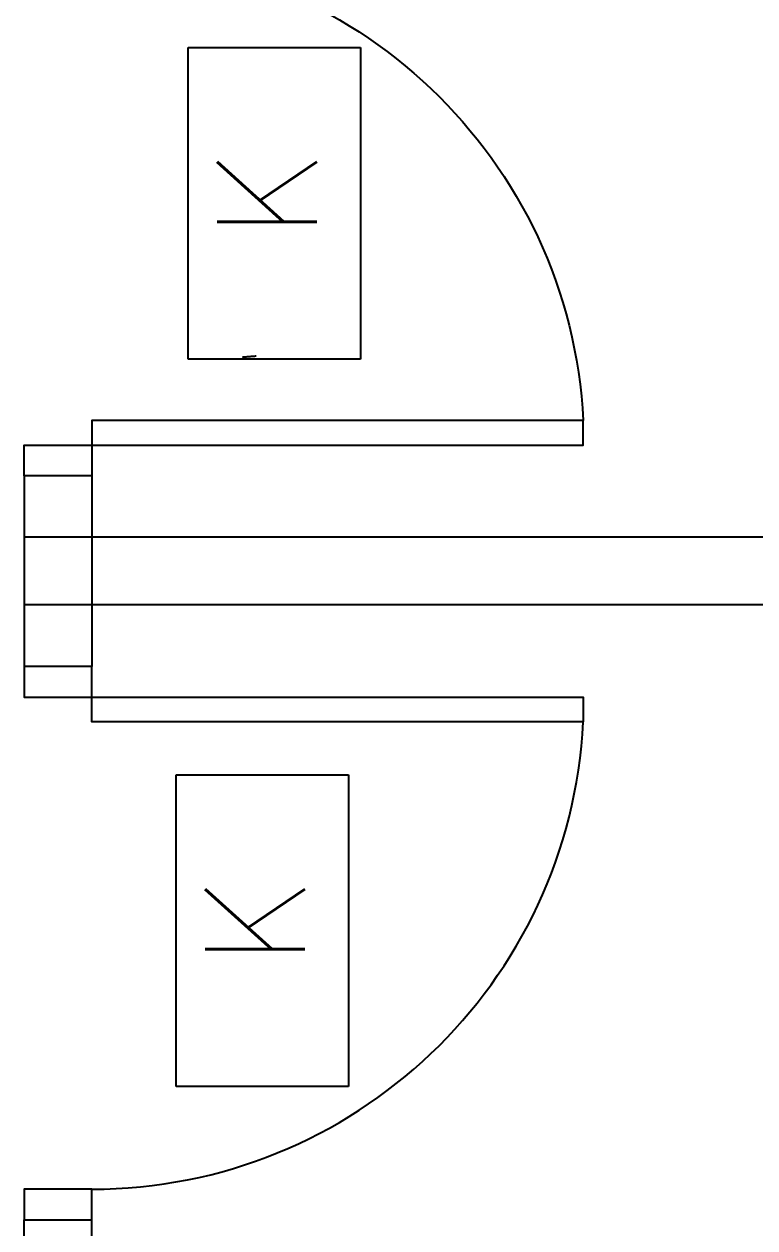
# Model space of a CAD drawing. Header units: inches. Extents: x 16928 to 514628, y -1471 to 241387.
# Drawn here: x 312867 to 314056, y 35413 to 37370 of the extents above; entities that cross this region are included whole.
import ezdxf

# ---------------------------------------------------------------- set-up
doc = ezdxf.new("R2010")
doc.units = ezdxf.units.IN
doc.header["$MEASUREMENT"] = 0
doc.linetypes.add('DASHED2', pattern=[0.375, 0.25, -0.125])
doc.layers.add('BOMBA', color=22, linetype='Continuous', lineweight=25)
for name, color, linetype in [('DOOR', 2, 'Continuous'), ('partition', 8, 'Continuous'), ('ZH-ELEK', 4, 'Continuous')]:
    doc.layers.add(name, color=color, linetype=linetype)
doc.styles.add('SIMPLEX', font='simplex.shx', dxfattribs={"width": 0.8})

# ---------------------------------------------------------------- blocks, each defined once
blk = doc.blocks.new('dr16')
at = {"layer": 'DOOR', "color": 1}
blk.add_line((-2409712.2, -909070.8), (-2409602.2, -909070.8), dxfattribs=at)
for points in [[(-2409712.2, -909070.8), (-2409602.2, -909070.8), (-2409602.2, -909020.8), (-2409712.2, -909020.8)], [(-2410511.2, -909830.8), (-2409712.2, -909830.8), (-2409712.2, -909870.8), (-2410511.2, -909870.8)], [(-2409712.2, -909920.8), (-2409602.2, -909920.8), (-2409602.2, -909870.8), (-2409712.2, -909870.8)]]:
    blk.add_lwpolyline(points, close=True, dxfattribs=at)
at = {"layer": 'DOOR', "color": 9}
blk.add_arc((-2409712.2, -909870.8), 800, 90, 177.134, dxfattribs=at)

msp = doc.modelspace()

# ---------------------------------------------------------------- linework, layer by layer
at = {"layer": 'BOMBA', "color": 8, "linetype": 'ByBlock', "ltscale": 10}
for p, q in [((313134, 36825.2), (313134, 37332.1)), ((313134, 37332.1), (313414.7, 37332.1)), ((313134, 36825.2), (313134, 37332.1)), ((313134, 37332.1), (313414.7, 37332.1)), ((313414.7, 37332.1), (313414.7, 36825.2)), ((313414.7, 37332.1), (313414.7, 36825.2)), ((313414.7, 36825.2), (313134, 36825.2)), ((313414.7, 36825.2), (313134, 36825.2)), ((313114.6, 35642.5), (313114.6, 36149.4)), ((313114.6, 36149.4), (313395.2, 36149.4)), ((313114.6, 35642.5), (313114.6, 36149.4)), ((313114.6, 36149.4), (313395.2, 36149.4)), ((313395.2, 36149.4), (313395.2, 35642.5)), ((313395.2, 36149.4), (313395.2, 35642.5)), ((313395.2, 35642.5), (313114.6, 35642.5)), ((313395.2, 35642.5), (313114.6, 35642.5))]:
    msp.add_line(p, q, dxfattribs=at)
at = {"layer": 'BOMBA', "color": 3, "linetype": 'ByBlock', "ltscale": 10}
for p, q in [((313134, 36825.2), (313134, 37332.1)), ((313134, 37332.1), (313414.7, 37332.1)), ((313414.7, 37332.1), (313414.7, 36825.2)), ((313414.7, 36825.2), (313134, 36825.2)), ((313114.6, 35642.5), (313114.6, 36149.4)), ((313114.6, 36149.4), (313395.2, 36149.4)), ((313395.2, 36149.4), (313395.2, 35642.5)), ((313395.2, 35642.5), (313114.6, 35642.5))]:
    msp.add_line(p, q, dxfattribs=at)
at = {"layer": 'partition'}
for p, q in [((312867.5, 36635.5), (312867.5, 36325.5)), ((312977.5, 36635.5), (312977.5, 36325.5)), ((316867.5, 36535.5), (312867.5, 36535.5)), ((316867.5, 36425.5), (312867.5, 36425.5)), ((312867.5, 34825.5), (312867.5, 35425.5)), ((312977.5, 34825.5), (312977.5, 35425.5))]:
    msp.add_line(p, q, dxfattribs=at)
at = {"layer": 'ZH-ELEK', "color": 4, "linetype": 'DASHED2', "lineweight": -2}
msp.add_line((313222, 36828.7, -7857.5), (313244.9, 36830.5, -7857.5), dxfattribs=at)

# ---------------------------------------------------------------- block references
at = {"layer": 'DOOR', "xscale": -1}
msp.add_blockref('dr16', (-2096734.7, 946556.3), dxfattribs=at)
at = {"layer": 'DOOR', "rotation": 180}
msp.add_blockref('dr16', (-2096734.7, -873595.2), dxfattribs=at)

# ---------------------------------------------------------------- texts
at = {"layer": 'BOMBA', "color": 8, "linetype": 'ByBlock', "ltscale": 10, "style": 'SIMPLEX'}
for p in [(313343.5, 37020.8), (313343.5, 37020.8), (313324.1, 35838.1), (313324.1, 35838.1)]:
    msp.add_text('K', height=162.1, rotation=90, dxfattribs=at).set_placement(p)
at = {"layer": 'BOMBA', "color": 3, "linetype": 'ByBlock', "ltscale": 10, "style": 'SIMPLEX'}
for p in [(313343.5, 37020.8), (313324.1, 35838.1)]:
    msp.add_text('K', height=162.1, rotation=90, dxfattribs=at).set_placement(p)

doc.saveas('drawing.dxf')
